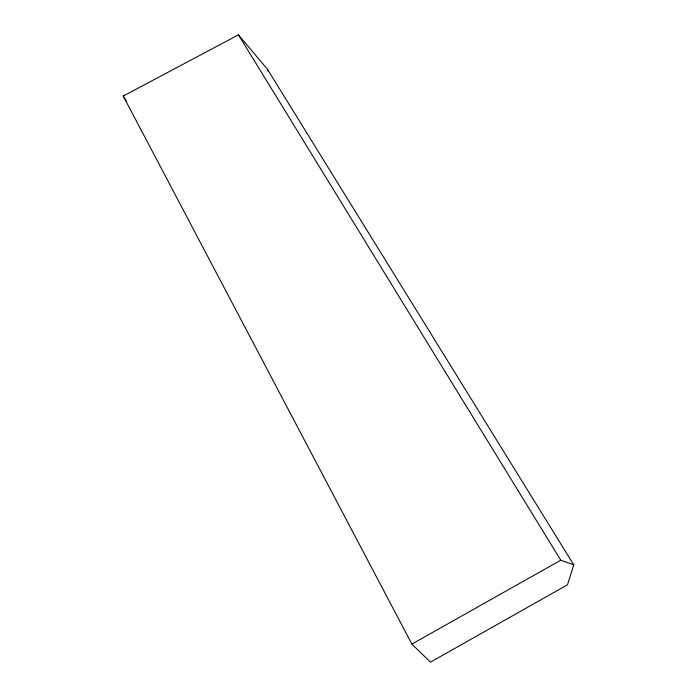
<?xml version="1.0" encoding="UTF-8"?>
<svg xmlns="http://www.w3.org/2000/svg" width="697" height="697" viewBox="0 0 697 697"><rect width="100%" height="100%" fill="white"/><g stroke="black" fill="none" stroke-linecap="round" stroke-linejoin="round"><path stroke-width="1.05" d="M573.77 564.892L567.506 584.774L430.493 662.15L411.875 644.098L123.23 96.038L238.452 34.85L267.456 69.299L573.77 564.892L560.771 560.205L238.452 34.85M411.875 644.098L560.771 560.205M123.23 96.038L126.593 101.605M267.456 69.299L268.214 71.338"/></g></svg>
